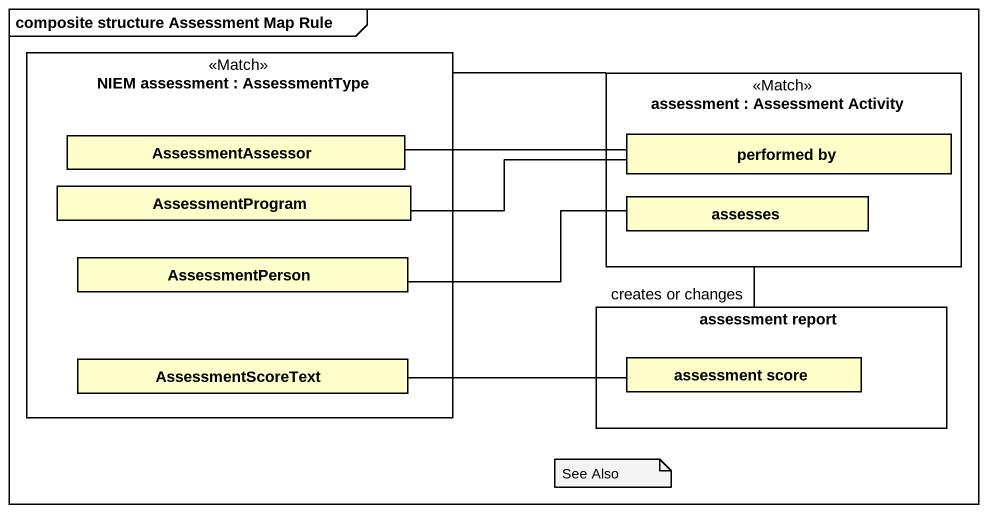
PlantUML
@startuml
mainframe composite structure Assessment Map Rule
rectangle "NIEM assessment : AssessmentType" as NIEM_assessment <<Match>> {
  rectangle AssessmentAssessor
  rectangle AssessmentProgram
  rectangle AssessmentPerson
  rectangle AssessmentScoreText
}
rectangle "assessment : Assessment Activity" as assessment <<Match>> {
  rectangle "performed by" as performed_by
  rectangle assesses
}
rectangle "assessment report" as assessment_report {
  rectangle "assessment score" as assessment_score
}
NIEM_assessment -right- assessment
AssessmentAssessor -right- performed_by
AssessmentProgram -right- performed_by
AssessmentPerson -right- assesses
assessment_report "creates or changes" -up- assessment
AssessmentScoreText -right- assessment_score
note as N1
  See Also
end note
@enduml
